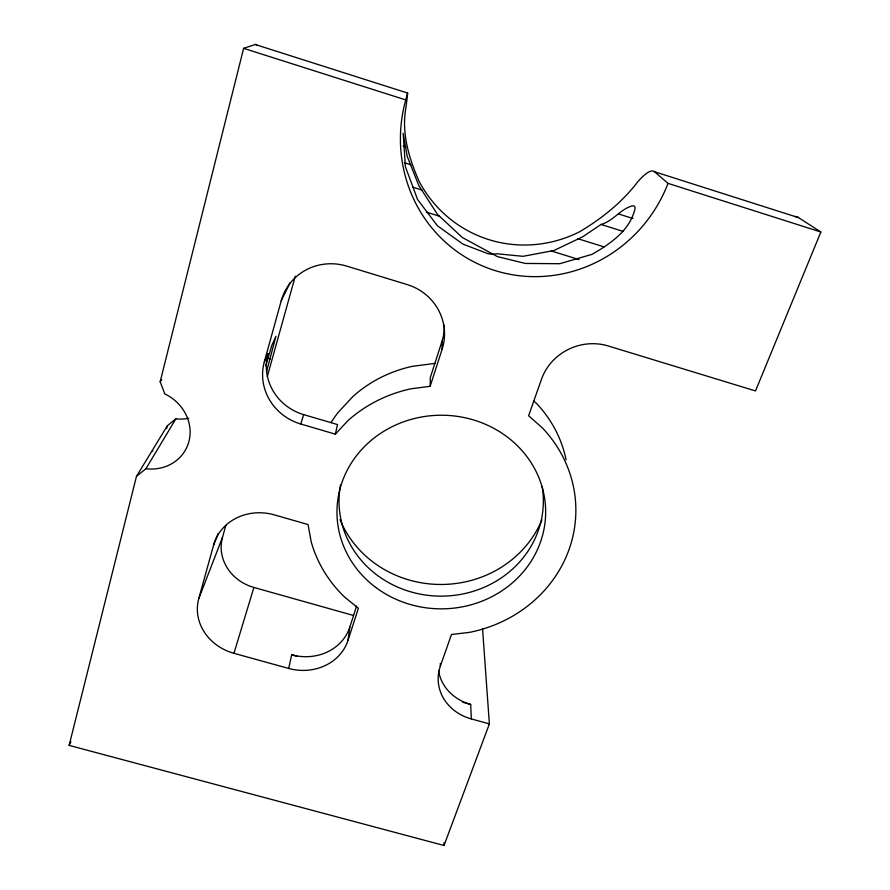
<?xml version="1.0" encoding="UTF-8"?>
<svg xmlns="http://www.w3.org/2000/svg" width="890" height="890" viewBox="0 0 890 890"><rect width="100%" height="100%" fill="white"/><g stroke="black" fill="none" stroke-linecap="round" stroke-linejoin="round"><path stroke-width="1.33" d="M290.162 282.564L281.229 300.753L264.297 361.918A52.221 49.773 19.5 0 0 300.776 424.007L335.341 434.153L347.945 420.636A134.49 124.789 -0.3 0 1 410.868 388.819L430.148 386.316L430.282 377.627L441.996 341.315A51.498 50.163 10.8 0 0 444.344 325.317M218.206 533.466L213.6 545.058L198.759 598.659A48.939 43.688 13.1 0 0 233.948 653.316L288.716 668.457A48.627 43.465 9.4 0 0 348.012 640.377L349.803 627.15L356.59 606.079M288.716 668.457L291.675 654.784A47.637 42.742 9.5 0 0 349.803 627.15M335.341 434.153L337.499 424.563L303.668 414.618A51.097 48.805 20 0 1 268.035 353.719L264.297 361.918M266.455 372.009L275.956 336.242L271.984 344.942L265.676 365.834M482.536 628.507L489.378 723.915L444.021 845.5L69.131 745.397L136.482 476.339L167.353 425.743L175.875 418.812A38.237 35.433 29.4 0 0 188.725 418.233M136.482 476.339L145.916 468.73A42.709 39.026 27.3 0 0 189.003 441.128A42.709 39.026 27.3 0 0 164.806 393.903L160.167 381.721L243.626 48.338L255.241 44.5L407.564 93.038A83.727 0.745 -81.7 0 1 405.784 108.558C401.412 133.522 409.178 158.809 419.19 181.527A127.17 122.497 -67.4 0 0 579.69 231.723C601.651 218.662 621.921 202.464 637.496 182.127A82.481 15.987 -63.3 0 1 654.473 171.714L798.564 217.649L820.869 232.001L755.499 390.933L608.315 345.988A52.388 49.328 -20.8 0 0 541.487 379.251L528.627 415.741L542.589 428.101A134.49 124.789 -0.3 0 1 469.564 632.345L451.497 634.492L440.339 666.176A47.949 42.408 -2.4 0 0 471.366 718.931L489.378 723.915M166.664 428.435L167.353 425.743M820.869 232.001L668.034 183.373A142.834 137.683 -63.5 0 1 494.395 270.36A142.834 137.683 -63.5 0 1 405.74 99.914L407.564 93.038M266.555 359.048L268.035 353.719M198.759 598.659L222.489 537.349L225.849 525.289M267.289 376.626L295.291 276.178M233.948 653.316L253.895 587.456A44.055 40.05 14 0 1 222.489 537.349M300.776 424.007L303.668 414.618M348.012 640.377L358.403 608.248L344.586 597.056A134.49 124.789 -0.3 0 1 311.155 541.654L308.074 524.555L274.298 514.876A49.673 45.034 13.9 0 0 213.6 545.058M430.148 386.316L442.119 349.281L441.996 341.315M69.131 745.397L70.922 741.682M145.916 468.73L175.875 418.812M160.167 381.721L161.735 379.463M601.017 224.458L582.65 236.829L553.903 250.513L523.064 256.32L496.854 253.75L492.159 254.329L487.831 253.65L462.978 244.149L437.457 225.793L417.61 199.594L405.373 166.664L403.192 133.278L407.153 156.195L418.834 185.643L437.402 214.29L462.299 237.485L497.51 256.643L525.334 263.44L559.743 263.718L592.061 254.34C610.406 243.749 630.387 230.254 635.137 208.115L634.559 206.346L632.99 205.701C620.664 208.583 613.344 221.154 601.017 224.458L623.534 231.522M434.965 363.376L412.281 366.346A127.237 118.982 -0.4 0 0 352.818 396.606L337.978 412.604A127.237 118.982 -0.4 0 0 331.058 422.572M291.675 654.784L297.015 656.264M462.655 702.21L470.676 704.435L471.366 718.931M253.895 587.456L353.419 615.446M267.801 358.192L270.382 358.959M426.321 212.12L439.538 216.226M551.244 250.947L579.045 259.591M412.671 187.134L421.96 190.037M577.588 238.631L604.065 246.897M403.203 146.149L405.84 146.984M618.472 213.934L632.99 218.506M404.327 162.737L410.946 164.817M243.626 48.338L405.74 99.914M654.462 171.726L668.034 183.373M533.689 400.945L536.737 403.659A127.237 118.982 -0.4 0 1 566.085 459.819M443.988 842.752L444.021 845.5M440.316 663.439L440.339 666.176M542.21 486.719A102.172 95.074 -0.3 0 1 440.194 596.133A102.172 95.074 -0.3 0 1 340.503 485.017M470.676 704.435A46.992 41.73 -2.4 0 1 438.525 670.537M281.229 300.753A53.1 51.375 24.8 0 1 346.777 266.132L407.208 284.578A52.655 51.186 10.4 0 1 442.119 349.281M255.241 44.5A85.051 9.456 -75 0 1 256.798 45.156M541.954 519.805A108.235 101.193 -0.4 0 1 440.839 584.474A108.235 101.193 -0.4 0 1 340.002 519.626M152.312 451.386A16.198 1.702 -73.3 0 1 152.824 450.674M794.481 216.504A81.936 23.974 -70.1 0 1 798.564 217.649M375.736 587.4A104.353 96.81 -0.3 0 0 544.391 526.991A104.353 96.81 -0.3 0 0 403.771 421.738A104.353 96.81 -0.3 0 0 375.736 587.4"/></g></svg>
